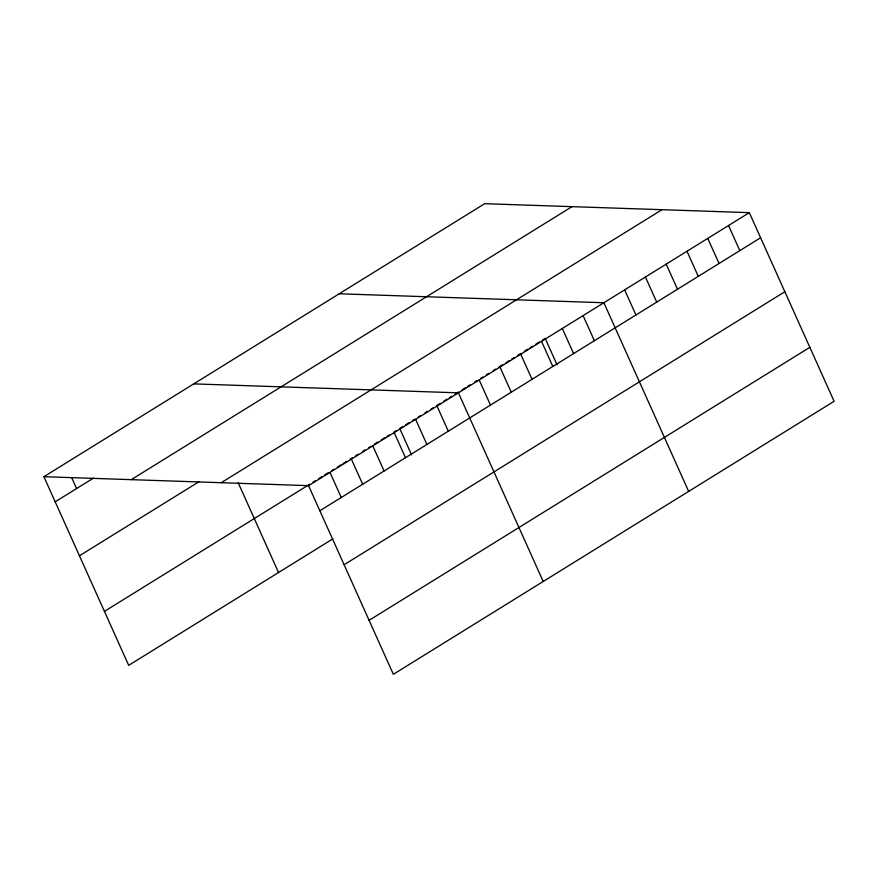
<?xml version="1.0" encoding="UTF-8"?>
<svg xmlns="http://www.w3.org/2000/svg" width="878" height="878" viewBox="0 0 878 878"><rect width="100%" height="100%" fill="white"/><g stroke="black" fill="none" stroke-linecap="round" stroke-linejoin="round"><path stroke-width="1.32" d="M43.9 476.699L484.645 203.696L749.318 212.652L834.1 401.301L393.355 674.304L308.573 485.655L43.9 476.699L128.682 665.348L332.784 538.916M55.182 501.81L93.496 478.082M131.239 479.662L571.984 206.659M79.437 555.774L198.867 481.802M221.234 482.702L661.979 209.699M104.427 611.384L309.693 484.239M313.15 482.099L315.454 480.661M318.923 478.521L322.38 476.37M324.695 474.943L328.152 472.803M331.621 470.652L333.925 469.225M337.393 467.074L340.851 464.934M343.166 463.507L346.623 461.356M350.092 459.216L352.396 457.778M355.864 455.638L358.169 454.211M362.79 451.347L365.094 449.92M368.562 447.769L370.867 446.342M374.335 444.202L377.792 442.051M381.261 439.911L384.718 437.76M387.022 436.333L389.338 434.906M393.959 432.042L396.263 430.615M403.189 426.324L399.72 428.464L411.584 454.848M405.493 424.897L408.961 422.746M412.419 420.606L414.734 419.168M418.191 417.028L420.507 415.601M425.117 412.737L427.432 411.31M430.889 409.159L433.205 407.732M436.662 405.592L440.13 403.441M443.588 401.301L447.056 399.15M449.36 397.723L451.665 396.296M455.133 394.145L458.601 392.005M462.058 389.854L465.527 387.714M467.831 386.287L470.136 384.849M474.757 381.996L477.061 380.558M480.529 378.418L482.834 376.991M486.302 374.84L488.607 373.413M493.227 370.549L495.532 369.122M499 366.982L502.457 364.831M505.926 362.691L509.383 360.54M511.698 359.113L514.003 357.686M517.471 355.535L520.928 353.395M524.396 351.244L527.854 349.104M530.169 347.677L532.474 346.239M535.931 344.099L539.399 341.948M542.867 339.808L545.172 338.381L557.025 364.765M308.573 485.655L749.318 212.652M319.855 510.766L760.6 237.762M344.11 564.73L784.855 291.726M369.1 620.329L809.845 347.326M339.204 293.79L603.877 302.745L688.659 491.384M193.753 383.884L458.426 392.839L543.208 581.477M728.542 225.525L739.825 250.636M707.767 238.399L719.049 263.499M686.991 251.262L698.273 276.372M666.204 264.135L677.498 289.246M645.429 277.009L656.711 302.109M624.653 289.872L635.935 314.982M583.102 315.619L594.384 340.719M562.315 328.482L573.597 353.593M541.539 341.355L552.822 366.466M520.764 354.229L532.046 379.329M499.988 367.092L511.27 392.203M479.201 379.965L490.495 405.076M437.024 406.097L448.307 431.208M415.612 419.355L426.895 444.466M394.211 432.613L405.493 457.723M372.799 445.881L384.081 470.981M351.387 459.139L362.68 484.25M329.985 472.397L341.268 497.508M238.179 482.724L278.535 572.522M71.755 477.786L76.595 488.552"/></g></svg>
